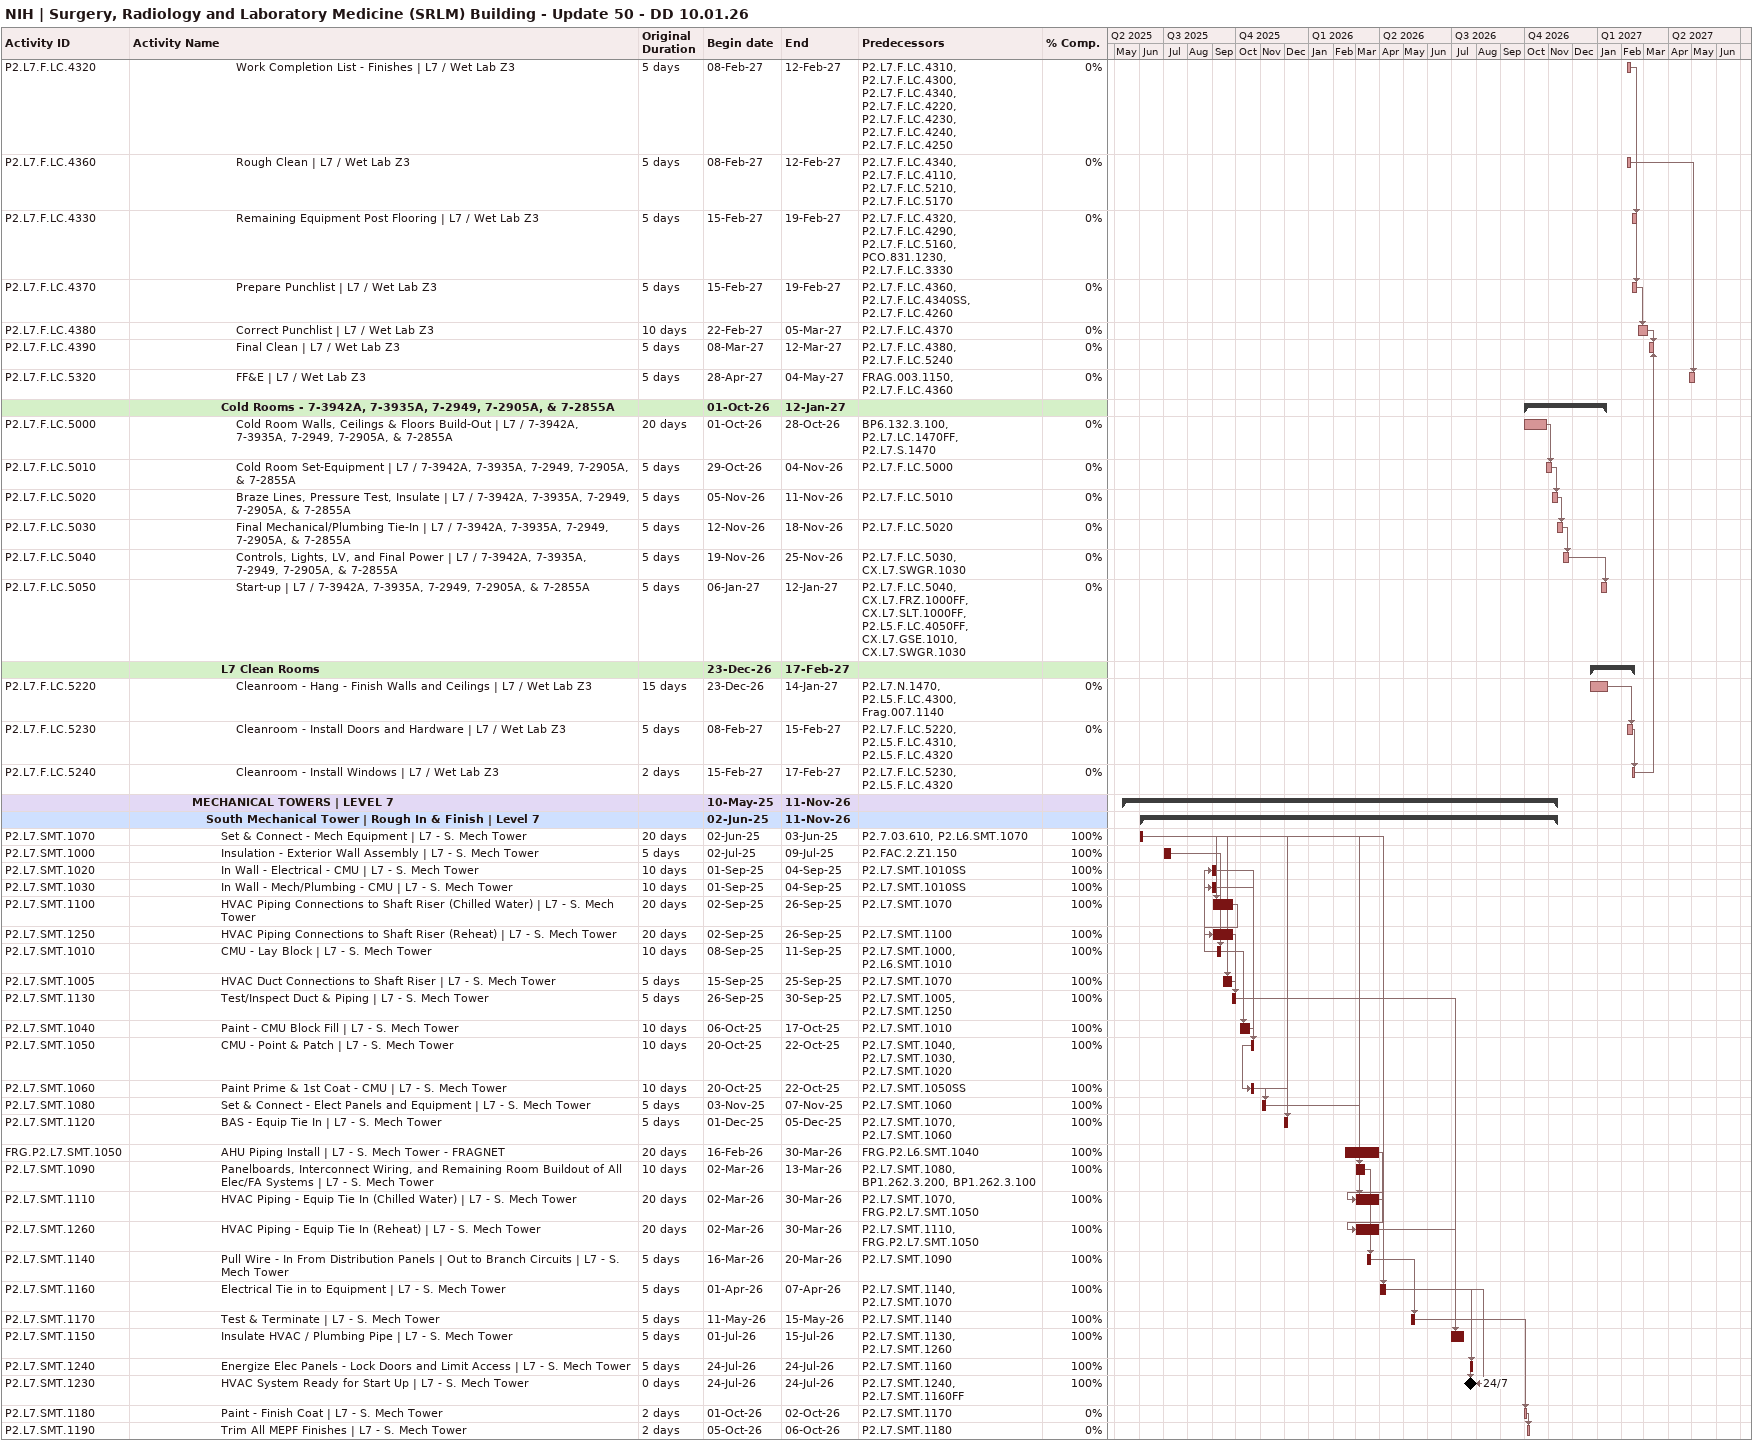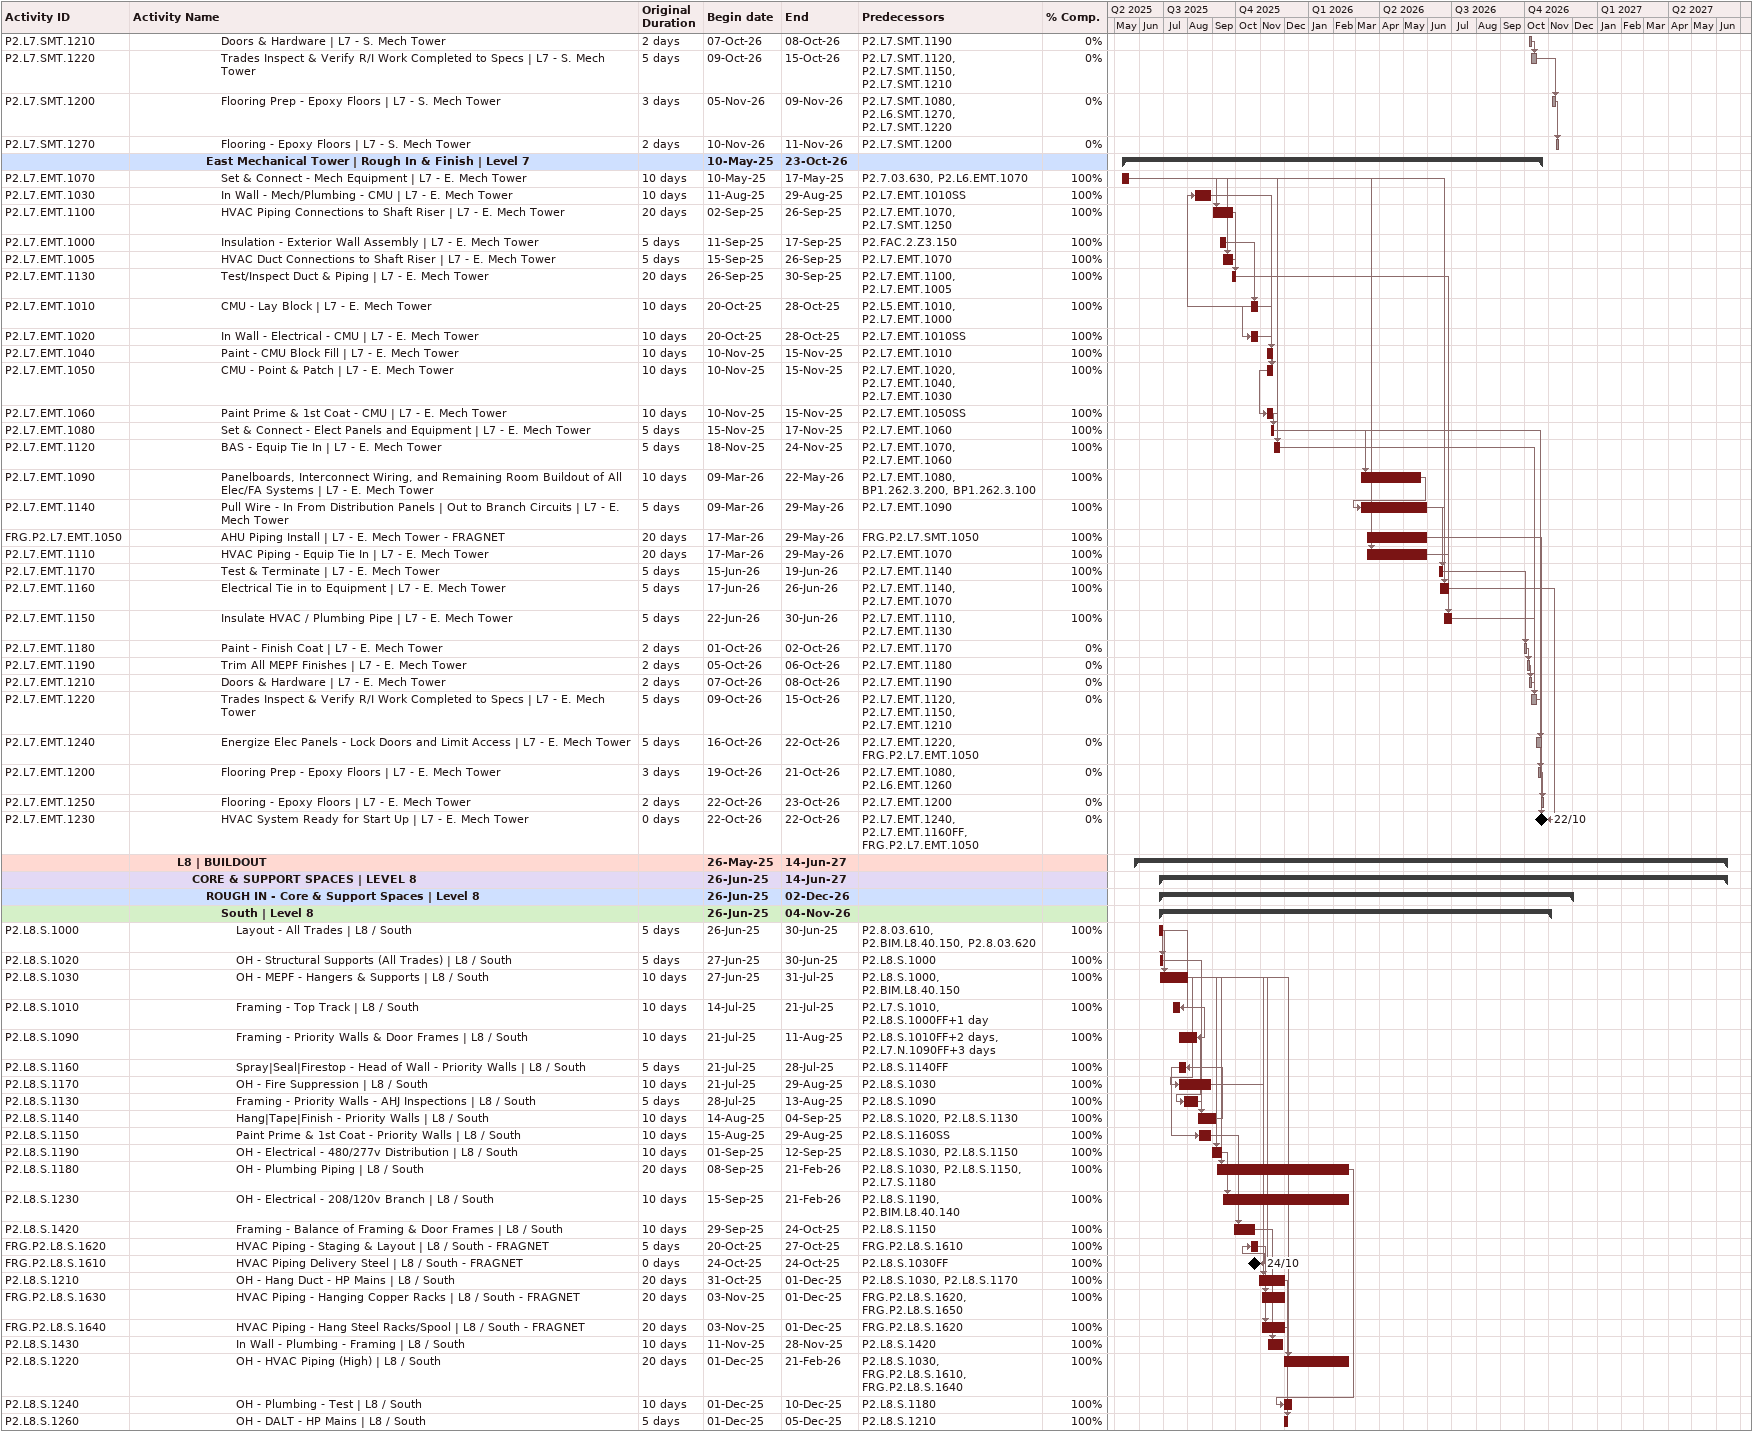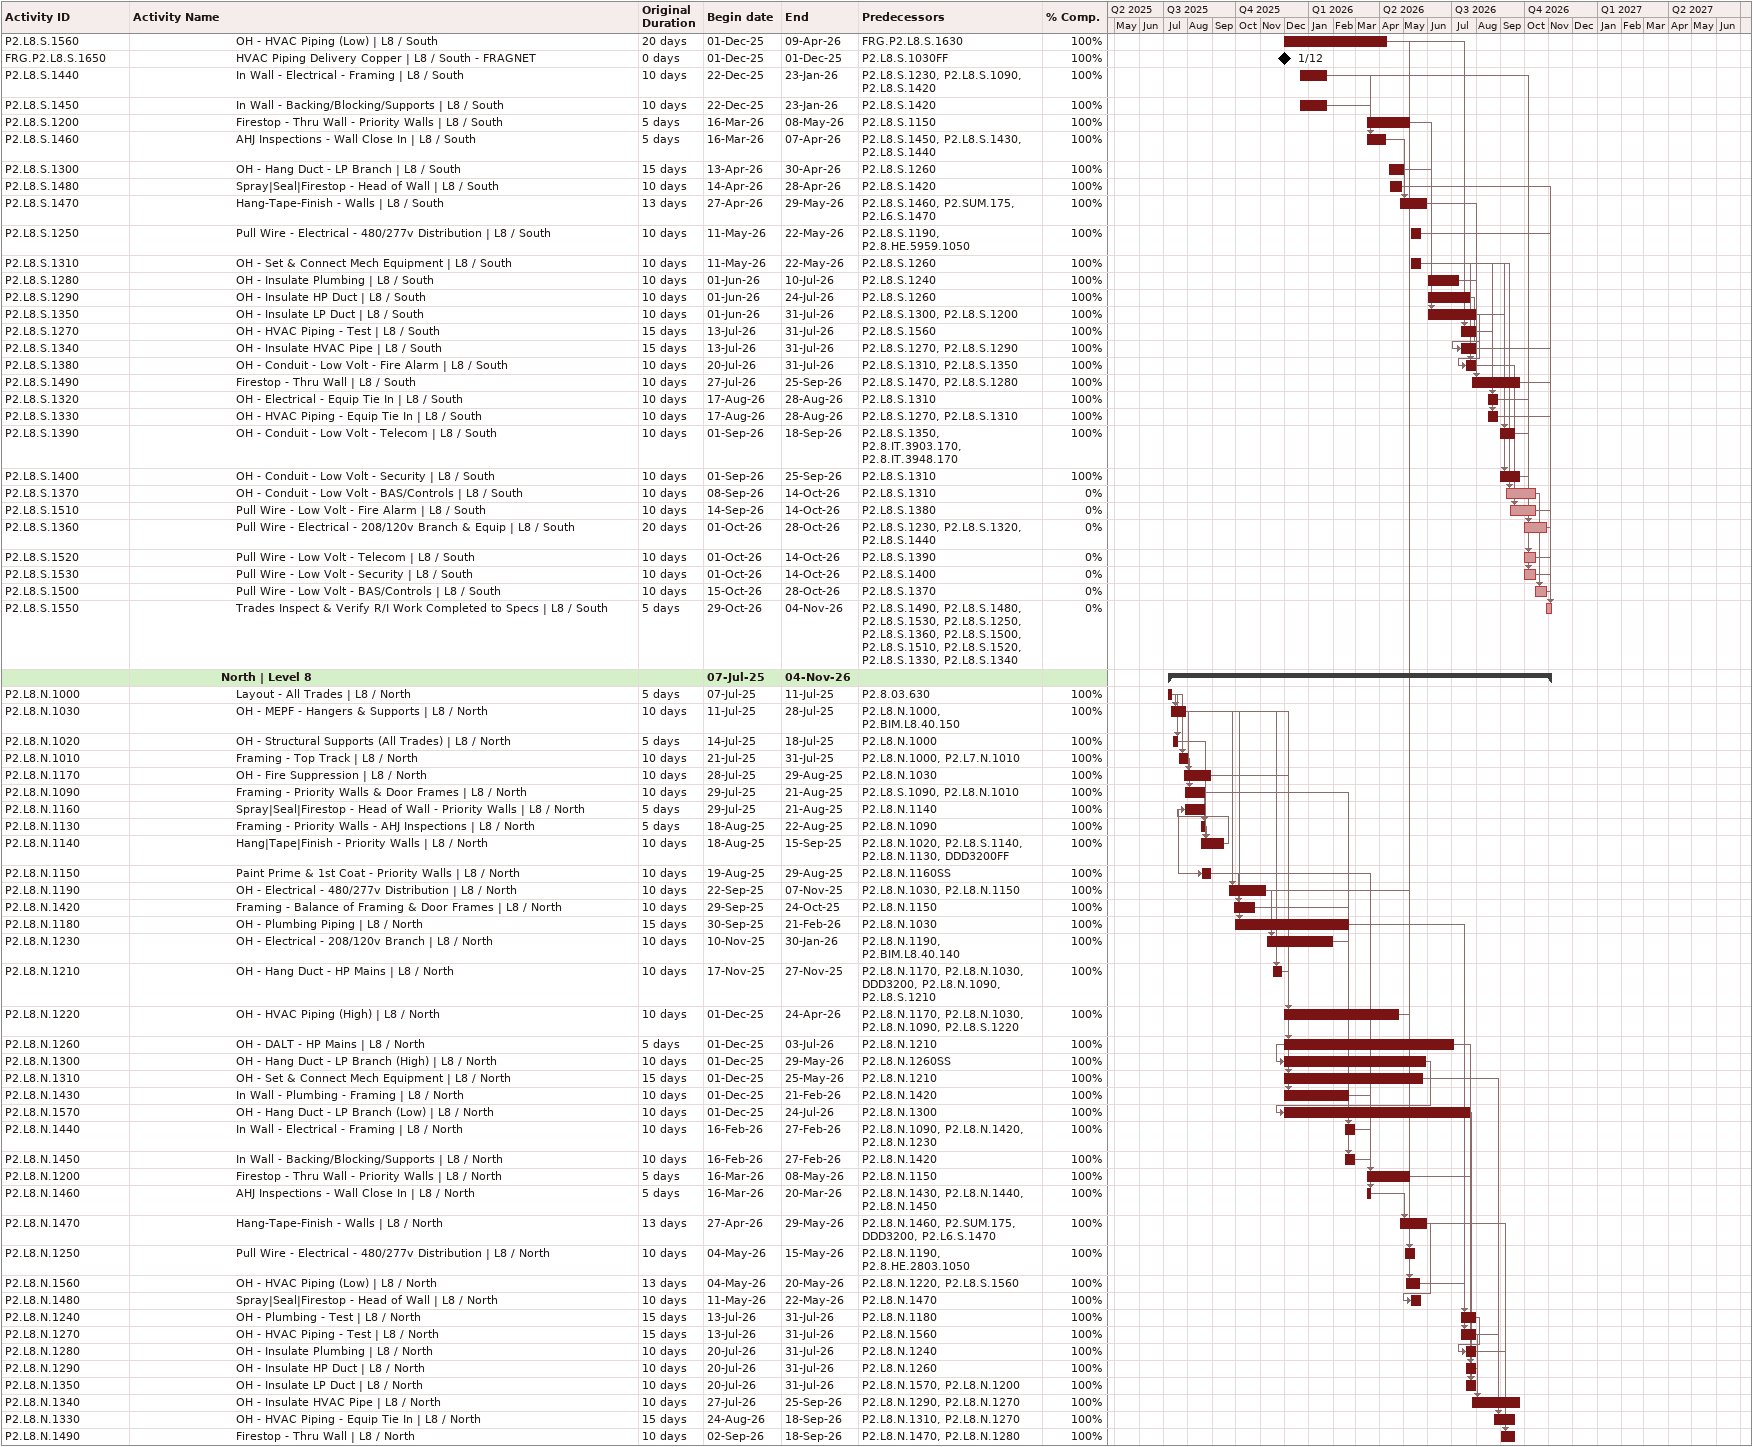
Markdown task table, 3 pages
NIH | Surgery, Radiology and Laboratory Medicine (SRLM) Building - Update 50 - DD 10.01.26

| ID | Level | Task | Original duration | Start | Finish | Predecessors | % complete |
|---|---|---|---|---|---|---|---|
| P2.L7.F.LC.4320 | 8 | Work Completion List - Finishes \| L7 / Wet Lab Z3 | 5d | 2027-02-08 | 2027-02-12 | P2.L7.F.LC.4310, P2.L7.F.LC.4300, P2.L7.F.LC.4340, P2.L7.F.LC.4220, P2.L7.F.LC.4230, P2.L7.F.LC.4240, P2.L7.F.LC.4250 | 0 |
| P2.L7.F.LC.4360 | 8 | Rough Clean \| L7 / Wet Lab Z3 | 5d | 2027-02-08 | 2027-02-12 | P2.L7.F.LC.4340, P2.L7.F.LC.4110, P2.L7.F.LC.5210, P2.L7.F.LC.5170 | 0 |
| P2.L7.F.LC.4330 | 8 | Remaining Equipment Post Flooring \| L7 / Wet Lab Z3 | 5d | 2027-02-15 | 2027-02-19 | P2.L7.F.LC.4320, P2.L7.F.LC.4290, P2.L7.F.LC.5160, PCO.831.1230, P2.L7.F.LC.3330 | 0 |
| P2.L7.F.LC.4370 | 8 | Prepare Punchlist \| L7 / Wet Lab Z3 | 5d | 2027-02-15 | 2027-02-19 | P2.L7.F.LC.4360, P2.L7.F.LC.4340SS, P2.L7.F.LC.4260 | 0 |
| P2.L7.F.LC.4380 | 8 | Correct Punchlist \| L7 / Wet Lab Z3 | 10d | 2027-02-22 | 2027-03-05 | P2.L7.F.LC.4370 | 0 |
| P2.L7.F.LC.4390 | 8 | Final Clean \| L7 / Wet Lab Z3 | 5d | 2027-03-08 | 2027-03-12 | P2.L7.F.LC.4380, P2.L7.F.LC.5240 | 0 |
| P2.L7.F.LC.5320 | 8 | FF&E \| L7 / Wet Lab Z3 | 5d | 2027-04-28 | 2027-05-04 | FRAG.003.1150, P2.L7.F.LC.4360 | 0 |
|  | 7 | **Cold Rooms - 7-3942A, 7-3935A, 7-2949, 7-2905A, & 7-2855A** |  | 2026-10-01 | 2027-01-12 |  |  |
| P2.L7.F.LC.5000 | 8 | Cold Room Walls, Ceilings & Floors Build-Out \| L7 / 7-3942A, 7-3935A, 7-2949, 7-2905A, & 7-2855A | 20d | 2026-10-01 | 2026-10-28 | BP6.132.3.100, P2.L7.LC.1470FF, P2.L7.S.1470 | 0 |
| P2.L7.F.LC.5010 | 8 | Cold Room Set-Equipment \| L7 / 7-3942A, 7-3935A, 7-2949, 7-2905A, & 7-2855A | 5d | 2026-10-29 | 2026-11-04 | P2.L7.F.LC.5000 | 0 |
| P2.L7.F.LC.5020 | 8 | Braze Lines, Pressure Test, Insulate \| L7 / 7-3942A, 7-3935A, 7-2949, 7-2905A, & 7-2855A | 5d | 2026-11-05 | 2026-11-11 | P2.L7.F.LC.5010 | 0 |
| P2.L7.F.LC.5030 | 8 | Final Mechanical/Plumbing Tie-In \| L7 / 7-3942A, 7-3935A, 7-2949, 7-2905A, & 7-2855A | 5d | 2026-11-12 | 2026-11-18 | P2.L7.F.LC.5020 | 0 |
| P2.L7.F.LC.5040 | 8 | Controls, Lights, LV, and Final Power \| L7 / 7-3942A, 7-3935A, 7-2949, 7-2905A, & 7-2855A | 5d | 2026-11-19 | 2026-11-25 | P2.L7.F.LC.5030, CX.L7.SWGR.1030 | 0 |
| P2.L7.F.LC.5050 | 8 | Start-up \| L7 / 7-3942A, 7-3935A, 7-2949, 7-2905A, & 7-2855A | 5d | 2027-01-06 | 2027-01-12 | P2.L7.F.LC.5040, CX.L7.FRZ.1000FF, CX.L7.SLT.1000FF, P2.L5.F.LC.4050FF, CX.L7.GSE.1010, CX.L7.SWGR.1030 | 0 |
|  | 7 | **L7 Clean Rooms** |  | 2026-12-23 | 2027-02-17 |  |  |
| P2.L7.F.LC.5220 | 8 | Cleanroom - Hang - Finish Walls and Ceilings \| L7 / Wet Lab Z3 | 15d | 2026-12-23 | 2027-01-14 | P2.L7.N.1470, P2.L5.F.LC.4300, Frag.007.1140 | 0 |
| P2.L7.F.LC.5230 | 8 | Cleanroom - Install Doors and Hardware \| L7 / Wet Lab Z3 | 5d | 2027-02-08 | 2027-02-15 | P2.L7.F.LC.5220, P2.L5.F.LC.4310, P2.L5.F.LC.4320 | 0 |
| P2.L7.F.LC.5240 | 8 | Cleanroom - Install Windows \| L7 / Wet Lab Z3 | 2d | 2027-02-15 | 2027-02-17 | P2.L7.F.LC.5230, P2.L5.F.LC.4320 | 0 |
|  | 5 | **MECHANICAL TOWERS \| LEVEL 7** |  | 2025-05-10 | 2026-11-11 |  |  |
|  | 6 | **South Mechanical Tower \| Rough In & Finish \| Level 7** |  | 2025-06-02 | 2026-11-11 |  |  |
| P2.L7.SMT.1070 | 7 | Set & Connect - Mech Equipment \| L7 - S. Mech Tower | 20d | 2025-06-02 | 2025-06-03 | P2.7.03.610, P2.L6.SMT.1070 | 100 |
| P2.L7.SMT.1000 | 7 | Insulation - Exterior Wall Assembly \| L7 - S. Mech Tower | 5d | 2025-07-02 | 2025-07-09 | P2.FAC.2.Z1.150 | 100 |
| P2.L7.SMT.1020 | 7 | In Wall - Electrical - CMU \| L7 - S. Mech Tower | 10d | 2025-09-01 | 2025-09-04 | P2.L7.SMT.1010SS | 100 |
| P2.L7.SMT.1030 | 7 | In Wall - Mech/Plumbing - CMU \| L7 - S. Mech Tower | 10d | 2025-09-01 | 2025-09-04 | P2.L7.SMT.1010SS | 100 |
| P2.L7.SMT.1100 | 7 | HVAC Piping Connections to Shaft Riser (Chilled Water) \| L7 - S. Mech Tower | 20d | 2025-09-02 | 2025-09-26 | P2.L7.SMT.1070 | 100 |
| P2.L7.SMT.1250 | 7 | HVAC Piping Connections to Shaft Riser (Reheat) \| L7 - S. Mech Tower | 20d | 2025-09-02 | 2025-09-26 | P2.L7.SMT.1100 | 100 |
| P2.L7.SMT.1010 | 7 | CMU - Lay Block \| L7 - S. Mech Tower | 10d | 2025-09-08 | 2025-09-11 | P2.L7.SMT.1000, P2.L6.SMT.1010 | 100 |
| P2.L7.SMT.1005 | 7 | HVAC Duct Connections to Shaft Riser \| L7 - S. Mech Tower | 5d | 2025-09-15 | 2025-09-25 | P2.L7.SMT.1070 | 100 |
| P2.L7.SMT.1130 | 7 | Test/Inspect Duct & Piping \| L7 - S. Mech Tower | 5d | 2025-09-26 | 2025-09-30 | P2.L7.SMT.1005, P2.L7.SMT.1250 | 100 |
| P2.L7.SMT.1040 | 7 | Paint - CMU Block Fill \| L7 - S. Mech Tower | 10d | 2025-10-06 | 2025-10-17 | P2.L7.SMT.1010 | 100 |
| P2.L7.SMT.1050 | 7 | CMU - Point & Patch \| L7 - S. Mech Tower | 10d | 2025-10-20 | 2025-10-22 | P2.L7.SMT.1040, P2.L7.SMT.1030, P2.L7.SMT.1020 | 100 |
| P2.L7.SMT.1060 | 7 | Paint Prime & 1st Coat - CMU \| L7 - S. Mech Tower | 10d | 2025-10-20 | 2025-10-22 | P2.L7.SMT.1050SS | 100 |
| P2.L7.SMT.1080 | 7 | Set & Connect - Elect Panels and Equipment \| L7 - S. Mech Tower | 5d | 2025-11-03 | 2025-11-07 | P2.L7.SMT.1060 | 100 |
| P2.L7.SMT.1120 | 7 | BAS - Equip Tie In \| L7 - S. Mech Tower | 5d | 2025-12-01 | 2025-12-05 | P2.L7.SMT.1070, P2.L7.SMT.1060 | 100 |
| FRG.P2.L7.SMT.1050 | 7 | AHU Piping Install \| L7 - S. Mech Tower - FRAGNET | 20d | 2026-02-16 | 2026-03-30 | FRG.P2.L6.SMT.1040 | 100 |
| P2.L7.SMT.1090 | 7 | Panelboards, Interconnect Wiring, and Remaining Room Buildout of All Elec/FA Systems \| L7 - S. Mech Tower | 10d | 2026-03-02 | 2026-03-13 | P2.L7.SMT.1080, BP1.262.3.200, BP1.262.3.100 | 100 |
| P2.L7.SMT.1110 | 7 | HVAC Piping - Equip Tie In (Chilled Water) \| L7 - S. Mech Tower | 20d | 2026-03-02 | 2026-03-30 | P2.L7.SMT.1070, FRG.P2.L7.SMT.1050 | 100 |
| P2.L7.SMT.1260 | 7 | HVAC Piping - Equip Tie In (Reheat) \| L7 - S. Mech Tower | 20d | 2026-03-02 | 2026-03-30 | P2.L7.SMT.1110, FRG.P2.L7.SMT.1050 | 100 |
| P2.L7.SMT.1140 | 7 | Pull Wire - In From Distribution Panels \| Out to Branch Circuits \| L7 - S. Mech Tower | 5d | 2026-03-16 | 2026-03-20 | P2.L7.SMT.1090 | 100 |
| P2.L7.SMT.1160 | 7 | Electrical Tie in to Equipment \| L7 - S. Mech Tower | 5d | 2026-04-01 | 2026-04-07 | P2.L7.SMT.1140, P2.L7.SMT.1070 | 100 |
| P2.L7.SMT.1170 | 7 | Test & Terminate \| L7 - S. Mech Tower | 5d | 2026-05-11 | 2026-05-15 | P2.L7.SMT.1140 | 100 |
| P2.L7.SMT.1150 | 7 | Insulate HVAC / Plumbing Pipe \| L7 - S. Mech Tower | 5d | 2026-07-01 | 2026-07-15 | P2.L7.SMT.1130, P2.L7.SMT.1260 | 100 |
| P2.L7.SMT.1240 | 7 | Energize Elec Panels - Lock Doors and Limit Access \| L7 - S. Mech Tower | 5d | 2026-07-24 | 2026-07-24 | P2.L7.SMT.1160 | 100 |
| P2.L7.SMT.1230 | 7 | HVAC System Ready for Start Up \| L7 - S. Mech Tower | 0d | 2026-07-24 | 2026-07-24 | P2.L7.SMT.1240, P2.L7.SMT.1160FF | 100 |
| P2.L7.SMT.1180 | 7 | Paint - Finish Coat \| L7 - S. Mech Tower | 2d | 2026-10-01 | 2026-10-02 | P2.L7.SMT.1170 | 0 |
| P2.L7.SMT.1190 | 7 | Trim All MEPF Finishes \| L7 - S. Mech Tower | 2d | 2026-10-05 | 2026-10-06 | P2.L7.SMT.1180 | 0 |
| P2.L7.SMT.1210 | 7 | Doors & Hardware \| L7 - S. Mech Tower | 2d | 2026-10-07 | 2026-10-08 | P2.L7.SMT.1190 | 0 |
| P2.L7.SMT.1220 | 7 | Trades Inspect & Verify R/I Work Completed to Specs \| L7 - S. Mech Tower | 5d | 2026-10-09 | 2026-10-15 | P2.L7.SMT.1120, P2.L7.SMT.1150, P2.L7.SMT.1210 | 0 |
| P2.L7.SMT.1200 | 7 | Flooring Prep - Epoxy Floors \| L7 - S. Mech Tower | 3d | 2026-11-05 | 2026-11-09 | P2.L7.SMT.1080, P2.L6.SMT.1270, P2.L7.SMT.1220 | 0 |
| P2.L7.SMT.1270 | 7 | Flooring - Epoxy Floors \| L7 - S. Mech Tower | 2d | 2026-11-10 | 2026-11-11 | P2.L7.SMT.1200 | 0 |
|  | 6 | **East Mechanical Tower \| Rough In & Finish \| Level 7** |  | 2025-05-10 | 2026-10-23 |  |  |
| P2.L7.EMT.1070 | 7 | Set & Connect - Mech Equipment \| L7 - E. Mech Tower | 10d | 2025-05-10 | 2025-05-17 | P2.7.03.630, P2.L6.EMT.1070 | 100 |
| P2.L7.EMT.1030 | 7 | In Wall - Mech/Plumbing - CMU \| L7 - E. Mech Tower | 10d | 2025-08-11 | 2025-08-29 | P2.L7.EMT.1010SS | 100 |
| P2.L7.EMT.1100 | 7 | HVAC Piping Connections to Shaft Riser \| L7 - E. Mech Tower | 20d | 2025-09-02 | 2025-09-26 | P2.L7.EMT.1070, P2.L7.SMT.1250 | 100 |
| P2.L7.EMT.1000 | 7 | Insulation - Exterior Wall Assembly \| L7 - E. Mech Tower | 5d | 2025-09-11 | 2025-09-17 | P2.FAC.2.Z3.150 | 100 |
| P2.L7.EMT.1005 | 7 | HVAC Duct Connections to Shaft Riser \| L7 - E. Mech Tower | 5d | 2025-09-15 | 2025-09-26 | P2.L7.EMT.1070 | 100 |
| P2.L7.EMT.1130 | 7 | Test/Inspect Duct & Piping \| L7 - E. Mech Tower | 20d | 2025-09-26 | 2025-09-30 | P2.L7.EMT.1100, P2.L7.EMT.1005 | 100 |
| P2.L7.EMT.1010 | 7 | CMU - Lay Block \| L7 - E. Mech Tower | 10d | 2025-10-20 | 2025-10-28 | P2.L5.EMT.1010, P2.L7.EMT.1000 | 100 |
| P2.L7.EMT.1020 | 7 | In Wall - Electrical - CMU \| L7 - E. Mech Tower | 10d | 2025-10-20 | 2025-10-28 | P2.L7.EMT.1010SS | 100 |
| P2.L7.EMT.1040 | 7 | Paint - CMU Block Fill \| L7 - E. Mech Tower | 10d | 2025-11-10 | 2025-11-15 | P2.L7.EMT.1010 | 100 |
| P2.L7.EMT.1050 | 7 | CMU - Point & Patch \| L7 - E. Mech Tower | 10d | 2025-11-10 | 2025-11-15 | P2.L7.EMT.1020, P2.L7.EMT.1040, P2.L7.EMT.1030 | 100 |
| P2.L7.EMT.1060 | 7 | Paint Prime & 1st Coat - CMU \| L7 - E. Mech Tower | 10d | 2025-11-10 | 2025-11-15 | P2.L7.EMT.1050SS | 100 |
| P2.L7.EMT.1080 | 7 | Set & Connect - Elect Panels and Equipment \| L7 - E. Mech Tower | 5d | 2025-11-15 | 2025-11-17 | P2.L7.EMT.1060 | 100 |
| P2.L7.EMT.1120 | 7 | BAS - Equip Tie In \| L7 - E. Mech Tower | 5d | 2025-11-18 | 2025-11-24 | P2.L7.EMT.1070, P2.L7.EMT.1060 | 100 |
| P2.L7.EMT.1090 | 7 | Panelboards, Interconnect Wiring, and Remaining Room Buildout of All Elec/FA Systems \| L7 - E. Mech Tower | 10d | 2026-03-09 | 2026-05-22 | P2.L7.EMT.1080, BP1.262.3.200, BP1.262.3.100 | 100 |
| P2.L7.EMT.1140 | 7 | Pull Wire - In From Distribution Panels \| Out to Branch Circuits \| L7 - E. Mech Tower | 5d | 2026-03-09 | 2026-05-29 | P2.L7.EMT.1090 | 100 |
| FRG.P2.L7.EMT.1050 | 7 | AHU Piping Install \| L7 - E. Mech Tower - FRAGNET | 20d | 2026-03-17 | 2026-05-29 | FRG.P2.L7.SMT.1050 | 100 |
| P2.L7.EMT.1110 | 7 | HVAC Piping - Equip Tie In \| L7 - E. Mech Tower | 20d | 2026-03-17 | 2026-05-29 | P2.L7.EMT.1070 | 100 |
| P2.L7.EMT.1170 | 7 | Test & Terminate \| L7 - E. Mech Tower | 5d | 2026-06-15 | 2026-06-19 | P2.L7.EMT.1140 | 100 |
| P2.L7.EMT.1160 | 7 | Electrical Tie in to Equipment \| L7 - E. Mech Tower | 5d | 2026-06-17 | 2026-06-26 | P2.L7.EMT.1140, P2.L7.EMT.1070 | 100 |
| P2.L7.EMT.1150 | 7 | Insulate HVAC / Plumbing Pipe \| L7 - E. Mech Tower | 5d | 2026-06-22 | 2026-06-30 | P2.L7.EMT.1110, P2.L7.EMT.1130 | 100 |
| P2.L7.EMT.1180 | 7 | Paint - Finish Coat \| L7 - E. Mech Tower | 2d | 2026-10-01 | 2026-10-02 | P2.L7.EMT.1170 | 0 |
| P2.L7.EMT.1190 | 7 | Trim All MEPF Finishes \| L7 - E. Mech Tower | 2d | 2026-10-05 | 2026-10-06 | P2.L7.EMT.1180 | 0 |
| P2.L7.EMT.1210 | 7 | Doors & Hardware \| L7 - E. Mech Tower | 2d | 2026-10-07 | 2026-10-08 | P2.L7.EMT.1190 | 0 |
| P2.L7.EMT.1220 | 7 | Trades Inspect & Verify R/I Work Completed to Specs \| L7 - E. Mech Tower | 5d | 2026-10-09 | 2026-10-15 | P2.L7.EMT.1120, P2.L7.EMT.1150, P2.L7.EMT.1210 | 0 |
| P2.L7.EMT.1240 | 7 | Energize Elec Panels - Lock Doors and Limit Access \| L7 - E. Mech Tower | 5d | 2026-10-16 | 2026-10-22 | P2.L7.EMT.1220, FRG.P2.L7.EMT.1050 | 0 |
| P2.L7.EMT.1200 | 7 | Flooring Prep - Epoxy Floors \| L7 - E. Mech Tower | 3d | 2026-10-19 | 2026-10-21 | P2.L7.EMT.1080, P2.L6.EMT.1260 | 0 |
| P2.L7.EMT.1250 | 7 | Flooring - Epoxy Floors \| L7 - E. Mech Tower | 2d | 2026-10-22 | 2026-10-23 | P2.L7.EMT.1200 | 0 |
| P2.L7.EMT.1230 | 7 | HVAC System Ready for Start Up \| L7 - E. Mech Tower | 0d | 2026-10-22 | 2026-10-22 | P2.L7.EMT.1240, P2.L7.EMT.1160FF, FRG.P2.L7.EMT.1050 | 0 |
|  | 4 | **L8 \| BUILDOUT** |  | 2025-05-26 | 2027-06-14 |  |  |
|  | 5 | **CORE & SUPPORT SPACES \| LEVEL 8** |  | 2025-06-26 | 2027-06-14 |  |  |
|  | 6 | **ROUGH IN - Core & Support Spaces \| Level 8** |  | 2025-06-26 | 2026-12-02 |  |  |
|  | 7 | **South \| Level 8** |  | 2025-06-26 | 2026-11-04 |  |  |
| P2.L8.S.1000 | 8 | Layout - All Trades \| L8 / South | 5d | 2025-06-26 | 2025-06-30 | P2.8.03.610, P2.BIM.L8.40.150, P2.8.03.620 | 100 |
| P2.L8.S.1020 | 8 | OH - Structural Supports (All Trades) \| L8 / South | 5d | 2025-06-27 | 2025-06-30 | P2.L8.S.1000 | 100 |
| P2.L8.S.1030 | 8 | OH - MEPF - Hangers & Supports \| L8 / South | 10d | 2025-06-27 | 2025-07-31 | P2.L8.S.1000, P2.BIM.L8.40.150 | 100 |
| P2.L8.S.1010 | 8 | Framing - Top Track \| L8 / South | 10d | 2025-07-14 | 2025-07-21 | P2.L7.S.1010, P2.L8.S.1000FF+1d | 100 |
| P2.L8.S.1090 | 8 | Framing - Priority Walls & Door Frames \| L8 / South | 10d | 2025-07-21 | 2025-08-11 | P2.L8.S.1010FF+2d, P2.L7.N.1090FF+3d | 100 |
| P2.L8.S.1160 | 8 | Spray\|Seal\|Firestop - Head of Wall - Priority Walls \| L8 / South | 5d | 2025-07-21 | 2025-07-28 | P2.L8.S.1140FF | 100 |
| P2.L8.S.1170 | 8 | OH - Fire Suppression \| L8 / South | 10d | 2025-07-21 | 2025-08-29 | P2.L8.S.1030 | 100 |
| P2.L8.S.1130 | 8 | Framing - Priority Walls - AHJ Inspections \| L8 / South | 5d | 2025-07-28 | 2025-08-13 | P2.L8.S.1090 | 100 |
| P2.L8.S.1140 | 8 | Hang\|Tape\|Finish - Priority Walls \| L8 / South | 10d | 2025-08-14 | 2025-09-04 | P2.L8.S.1020, P2.L8.S.1130 | 100 |
| P2.L8.S.1150 | 8 | Paint Prime & 1st Coat - Priority Walls \| L8 / South | 10d | 2025-08-15 | 2025-08-29 | P2.L8.S.1160SS | 100 |
| P2.L8.S.1190 | 8 | OH - Electrical - 480/277v Distribution \| L8 / South | 10d | 2025-09-01 | 2025-09-12 | P2.L8.S.1030, P2.L8.S.1150 | 100 |
| P2.L8.S.1180 | 8 | OH - Plumbing Piping \| L8 / South | 20d | 2025-09-08 | 2026-02-21 | P2.L8.S.1030, P2.L8.S.1150, P2.L7.S.1180 | 100 |
| P2.L8.S.1230 | 8 | OH - Electrical - 208/120v Branch \| L8 / South | 10d | 2025-09-15 | 2026-02-21 | P2.L8.S.1190, P2.BIM.L8.40.140 | 100 |
| P2.L8.S.1420 | 8 | Framing - Balance of Framing & Door Frames \| L8 / South | 10d | 2025-09-29 | 2025-10-24 | P2.L8.S.1150 | 100 |
| FRG.P2.L8.S.1620 | 8 | HVAC Piping - Staging & Layout \| L8 / South - FRAGNET | 5d | 2025-10-20 | 2025-10-27 | FRG.P2.L8.S.1610 | 100 |
| FRG.P2.L8.S.1610 | 8 | HVAC Piping Delivery Steel \| L8 / South - FRAGNET | 0d | 2025-10-24 | 2025-10-24 | P2.L8.S.1030FF | 100 |
| P2.L8.S.1210 | 8 | OH - Hang Duct - HP Mains \| L8 / South | 20d | 2025-10-31 | 2025-12-01 | P2.L8.S.1030, P2.L8.S.1170 | 100 |
| FRG.P2.L8.S.1630 | 8 | HVAC Piping - Hanging Copper Racks \| L8 / South - FRAGNET | 20d | 2025-11-03 | 2025-12-01 | FRG.P2.L8.S.1620, FRG.P2.L8.S.1650 | 100 |
| FRG.P2.L8.S.1640 | 8 | HVAC Piping - Hang Steel Racks/Spool \| L8 / South - FRAGNET | 20d | 2025-11-03 | 2025-12-01 | FRG.P2.L8.S.1620 | 100 |
| P2.L8.S.1430 | 8 | In Wall - Plumbing - Framing \| L8 / South | 10d | 2025-11-11 | 2025-11-28 | P2.L8.S.1420 | 100 |
| P2.L8.S.1220 | 8 | OH - HVAC Piping (High) \| L8 / South | 20d | 2025-12-01 | 2026-02-21 | P2.L8.S.1030, FRG.P2.L8.S.1610, FRG.P2.L8.S.1640 | 100 |
| P2.L8.S.1240 | 8 | OH - Plumbing - Test \| L8 / South | 10d | 2025-12-01 | 2025-12-10 | P2.L8.S.1180 | 100 |
| P2.L8.S.1260 | 8 | OH - DALT - HP Mains \| L8 / South | 5d | 2025-12-01 | 2025-12-05 | P2.L8.S.1210 | 100 |
| P2.L8.S.1560 | 8 | OH - HVAC Piping (Low) \| L8 / South | 20d | 2025-12-01 | 2026-04-09 | FRG.P2.L8.S.1630 | 100 |
| FRG.P2.L8.S.1650 | 8 | HVAC Piping Delivery Copper \| L8 / South - FRAGNET | 0d | 2025-12-01 | 2025-12-01 | P2.L8.S.1030FF | 100 |
| P2.L8.S.1440 | 8 | In Wall - Electrical - Framing \| L8 / South | 10d | 2025-12-22 | 2026-01-23 | P2.L8.S.1230, P2.L8.S.1090, P2.L8.S.1420 | 100 |
| P2.L8.S.1450 | 8 | In Wall - Backing/Blocking/Supports \| L8 / South | 10d | 2025-12-22 | 2026-01-23 | P2.L8.S.1420 | 100 |
| P2.L8.S.1200 | 8 | Firestop - Thru Wall - Priority Walls \| L8 / South | 5d | 2026-03-16 | 2026-05-08 | P2.L8.S.1150 | 100 |
| P2.L8.S.1460 | 8 | AHJ Inspections - Wall Close In \| L8 / South | 5d | 2026-03-16 | 2026-04-07 | P2.L8.S.1450, P2.L8.S.1430, P2.L8.S.1440 | 100 |
| P2.L8.S.1300 | 8 | OH - Hang Duct - LP Branch \| L8 / South | 15d | 2026-04-13 | 2026-04-30 | P2.L8.S.1260 | 100 |
| P2.L8.S.1480 | 8 | Spray\|Seal\|Firestop - Head of Wall \| L8 / South | 10d | 2026-04-14 | 2026-04-28 | P2.L8.S.1420 | 100 |
| P2.L8.S.1470 | 8 | Hang-Tape-Finish - Walls \| L8 / South | 13d | 2026-04-27 | 2026-05-29 | P2.L8.S.1460, P2.SUM.175, P2.L6.S.1470 | 100 |
| P2.L8.S.1250 | 8 | Pull Wire - Electrical - 480/277v Distribution \| L8 / South | 10d | 2026-05-11 | 2026-05-22 | P2.L8.S.1190, P2.8.HE.5959.1050 | 100 |
| P2.L8.S.1310 | 8 | OH - Set & Connect Mech Equipment \| L8 / South | 10d | 2026-05-11 | 2026-05-22 | P2.L8.S.1260 | 100 |
| P2.L8.S.1280 | 8 | OH - Insulate Plumbing \| L8 / South | 10d | 2026-06-01 | 2026-07-10 | P2.L8.S.1240 | 100 |
| P2.L8.S.1290 | 8 | OH - Insulate HP Duct \| L8 / South | 10d | 2026-06-01 | 2026-07-24 | P2.L8.S.1260 | 100 |
| P2.L8.S.1350 | 8 | OH - Insulate LP Duct \| L8 / South | 10d | 2026-06-01 | 2026-07-31 | P2.L8.S.1300, P2.L8.S.1200 | 100 |
| P2.L8.S.1270 | 8 | OH - HVAC Piping - Test \| L8 / South | 15d | 2026-07-13 | 2026-07-31 | P2.L8.S.1560 | 100 |
| P2.L8.S.1340 | 8 | OH - Insulate HVAC Pipe \| L8 / South | 15d | 2026-07-13 | 2026-07-31 | P2.L8.S.1270, P2.L8.S.1290 | 100 |
| P2.L8.S.1380 | 8 | OH - Conduit - Low Volt - Fire Alarm \| L8 / South | 10d | 2026-07-20 | 2026-07-31 | P2.L8.S.1310, P2.L8.S.1350 | 100 |
| P2.L8.S.1490 | 8 | Firestop - Thru Wall \| L8 / South | 10d | 2026-07-27 | 2026-09-25 | P2.L8.S.1470, P2.L8.S.1280 | 100 |
| P2.L8.S.1320 | 8 | OH - Electrical - Equip Tie In \| L8 / South | 10d | 2026-08-17 | 2026-08-28 | P2.L8.S.1310 | 100 |
| P2.L8.S.1330 | 8 | OH - HVAC Piping - Equip Tie In \| L8 / South | 10d | 2026-08-17 | 2026-08-28 | P2.L8.S.1270, P2.L8.S.1310 | 100 |
| P2.L8.S.1390 | 8 | OH - Conduit - Low Volt - Telecom \| L8 / South | 10d | 2026-09-01 | 2026-09-18 | P2.L8.S.1350, P2.8.IT.3903.170, P2.8.IT.3948.170 | 100 |
| P2.L8.S.1400 | 8 | OH - Conduit - Low Volt - Security \| L8 / South | 10d | 2026-09-01 | 2026-09-25 | P2.L8.S.1310 | 100 |
| P2.L8.S.1370 | 8 | OH - Conduit - Low Volt - BAS/Controls \| L8 / South | 10d | 2026-09-08 | 2026-10-14 | P2.L8.S.1310 | 0 |
| P2.L8.S.1510 | 8 | Pull Wire - Low Volt - Fire Alarm \| L8 / South | 10d | 2026-09-14 | 2026-10-14 | P2.L8.S.1380 | 0 |
| P2.L8.S.1360 | 8 | Pull Wire - Electrical - 208/120v Branch & Equip \| L8 / South | 20d | 2026-10-01 | 2026-10-28 | P2.L8.S.1230, P2.L8.S.1320, P2.L8.S.1440 | 0 |
| P2.L8.S.1520 | 8 | Pull Wire - Low Volt - Telecom \| L8 / South | 10d | 2026-10-01 | 2026-10-14 | P2.L8.S.1390 | 0 |
| P2.L8.S.1530 | 8 | Pull Wire - Low Volt - Security \| L8 / South | 10d | 2026-10-01 | 2026-10-14 | P2.L8.S.1400 | 0 |
| P2.L8.S.1500 | 8 | Pull Wire - Low Volt - BAS/Controls \| L8 / South | 10d | 2026-10-15 | 2026-10-28 | P2.L8.S.1370 | 0 |
| P2.L8.S.1550 | 8 | Trades Inspect & Verify R/I Work Completed to Specs \| L8 / South | 5d | 2026-10-29 | 2026-11-04 | P2.L8.S.1490, P2.L8.S.1480, P2.L8.S.1530, P2.L8.S.1250, P2.L8.S.1360, P2.L8.S.1500, P2.L8.S.1510, P2.L8.S.1520, P2.L8.S.1330, P2.L8.S.1340 | 0 |
|  | 7 | **North \| Level 8** |  | 2025-07-07 | 2026-11-04 |  |  |
| P2.L8.N.1000 | 8 | Layout - All Trades \| L8 / North | 5d | 2025-07-07 | 2025-07-11 | P2.8.03.630 | 100 |
| P2.L8.N.1030 | 8 | OH - MEPF - Hangers & Supports \| L8 / North | 10d | 2025-07-11 | 2025-07-28 | P2.L8.N.1000, P2.BIM.L8.40.150 | 100 |
| P2.L8.N.1020 | 8 | OH - Structural Supports (All Trades) \| L8 / North | 5d | 2025-07-14 | 2025-07-18 | P2.L8.N.1000 | 100 |
| P2.L8.N.1010 | 8 | Framing - Top Track \| L8 / North | 10d | 2025-07-21 | 2025-07-31 | P2.L8.N.1000, P2.L7.N.1010 | 100 |
| P2.L8.N.1170 | 8 | OH - Fire Suppression \| L8 / North | 10d | 2025-07-28 | 2025-08-29 | P2.L8.N.1030 | 100 |
| P2.L8.N.1090 | 8 | Framing - Priority Walls & Door Frames \| L8 / North | 10d | 2025-07-29 | 2025-08-21 | P2.L8.S.1090, P2.L8.N.1010 | 100 |
| P2.L8.N.1160 | 8 | Spray\|Seal\|Firestop - Head of Wall - Priority Walls \| L8 / North | 5d | 2025-07-29 | 2025-08-21 | P2.L8.N.1140 | 100 |
| P2.L8.N.1130 | 8 | Framing - Priority Walls - AHJ Inspections \| L8 / North | 5d | 2025-08-18 | 2025-08-22 | P2.L8.N.1090 | 100 |
| P2.L8.N.1140 | 8 | Hang\|Tape\|Finish - Priority Walls \| L8 / North | 10d | 2025-08-18 | 2025-09-15 | P2.L8.N.1020, P2.L8.S.1140, P2.L8.N.1130, DDD3200FF | 100 |
| P2.L8.N.1150 | 8 | Paint Prime & 1st Coat - Priority Walls \| L8 / North | 10d | 2025-08-19 | 2025-08-29 | P2.L8.N.1160SS | 100 |
| P2.L8.N.1190 | 8 | OH - Electrical - 480/277v Distribution \| L8 / North | 10d | 2025-09-22 | 2025-11-07 | P2.L8.N.1030, P2.L8.N.1150 | 100 |
| P2.L8.N.1420 | 8 | Framing - Balance of Framing & Door Frames \| L8 / North | 10d | 2025-09-29 | 2025-10-24 | P2.L8.N.1150 | 100 |
| P2.L8.N.1180 | 8 | OH - Plumbing Piping \| L8 / North | 15d | 2025-09-30 | 2026-02-21 | P2.L8.N.1030 | 100 |
| P2.L8.N.1230 | 8 | OH - Electrical - 208/120v Branch \| L8 / North | 10d | 2025-11-10 | 2026-01-30 | P2.L8.N.1190, P2.BIM.L8.40.140 | 100 |
| P2.L8.N.1210 | 8 | OH - Hang Duct - HP Mains \| L8 / North | 10d | 2025-11-17 | 2025-11-27 | P2.L8.N.1170, P2.L8.N.1030, DDD3200, P2.L8.N.1090, P2.L8.S.1210 | 100 |
| P2.L8.N.1220 | 8 | OH - HVAC Piping (High) \| L8 / North | 10d | 2025-12-01 | 2026-04-24 | P2.L8.N.1170, P2.L8.N.1030, P2.L8.N.1090, P2.L8.S.1220 | 100 |
| P2.L8.N.1260 | 8 | OH - DALT - HP Mains \| L8 / North | 5d | 2025-12-01 | 2026-07-03 | P2.L8.N.1210 | 100 |
| P2.L8.N.1300 | 8 | OH - Hang Duct - LP Branch (High) \| L8 / North | 10d | 2025-12-01 | 2026-05-29 | P2.L8.N.1260SS | 100 |
| P2.L8.N.1310 | 8 | OH - Set & Connect Mech Equipment \| L8 / North | 15d | 2025-12-01 | 2026-05-25 | P2.L8.N.1210 | 100 |
| P2.L8.N.1430 | 8 | In Wall - Plumbing - Framing \| L8 / North | 10d | 2025-12-01 | 2026-02-21 | P2.L8.N.1420 | 100 |
| P2.L8.N.1570 | 8 | OH - Hang Duct - LP Branch (Low) \| L8 / North | 10d | 2025-12-01 | 2026-07-24 | P2.L8.N.1300 | 100 |
| P2.L8.N.1440 | 8 | In Wall - Electrical - Framing \| L8 / North | 10d | 2026-02-16 | 2026-02-27 | P2.L8.N.1090, P2.L8.N.1420, P2.L8.N.1230 | 100 |
| P2.L8.N.1450 | 8 | In Wall - Backing/Blocking/Supports \| L8 / North | 10d | 2026-02-16 | 2026-02-27 | P2.L8.N.1420 | 100 |
| P2.L8.N.1200 | 8 | Firestop - Thru Wall - Priority Walls \| L8 / North | 5d | 2026-03-16 | 2026-05-08 | P2.L8.N.1150 | 100 |
| P2.L8.N.1460 | 8 | AHJ Inspections - Wall Close In \| L8 / North | 5d | 2026-03-16 | 2026-03-20 | P2.L8.N.1430, P2.L8.N.1440, P2.L8.N.1450 | 100 |
| P2.L8.N.1470 | 8 | Hang-Tape-Finish - Walls \| L8 / North | 13d | 2026-04-27 | 2026-05-29 | P2.L8.N.1460, P2.SUM.175, DDD3200, P2.L6.S.1470 | 100 |
| P2.L8.N.1250 | 8 | Pull Wire - Electrical - 480/277v Distribution \| L8 / North | 10d | 2026-05-04 | 2026-05-15 | P2.L8.N.1190, P2.8.HE.2803.1050 | 100 |
| P2.L8.N.1560 | 8 | OH - HVAC Piping (Low) \| L8 / North | 13d | 2026-05-04 | 2026-05-20 | P2.L8.N.1220, P2.L8.S.1560 | 100 |
| P2.L8.N.1480 | 8 | Spray\|Seal\|Firestop - Head of Wall \| L8 / North | 10d | 2026-05-11 | 2026-05-22 | P2.L8.N.1470 | 100 |
| P2.L8.N.1240 | 8 | OH - Plumbing - Test \| L8 / North | 15d | 2026-07-13 | 2026-07-31 | P2.L8.N.1180 | 100 |
| P2.L8.N.1270 | 8 | OH - HVAC Piping - Test \| L8 / North | 15d | 2026-07-13 | 2026-07-31 | P2.L8.N.1560 | 100 |
| P2.L8.N.1280 | 8 | OH - Insulate Plumbing \| L8 / North | 10d | 2026-07-20 | 2026-07-31 | P2.L8.N.1240 | 100 |
| P2.L8.N.1290 | 8 | OH - Insulate HP Duct \| L8 / North | 10d | 2026-07-20 | 2026-07-31 | P2.L8.N.1260 | 100 |
| P2.L8.N.1350 | 8 | OH - Insulate LP Duct \| L8 / North | 10d | 2026-07-20 | 2026-07-31 | P2.L8.N.1570, P2.L8.N.1200 | 100 |
| P2.L8.N.1340 | 8 | OH - Insulate HVAC Pipe \| L8 / North | 10d | 2026-07-27 | 2026-09-25 | P2.L8.N.1290, P2.L8.N.1270 | 100 |
| P2.L8.N.1330 | 8 | OH - HVAC Piping - Equip Tie In \| L8 / North | 15d | 2026-08-24 | 2026-09-18 | P2.L8.N.1310, P2.L8.N.1270 | 100 |
| P2.L8.N.1490 | 8 | Firestop - Thru Wall \| L8 / North | 10d | 2026-09-02 | 2026-09-18 | P2.L8.N.1470, P2.L8.N.1280 | 100 |
